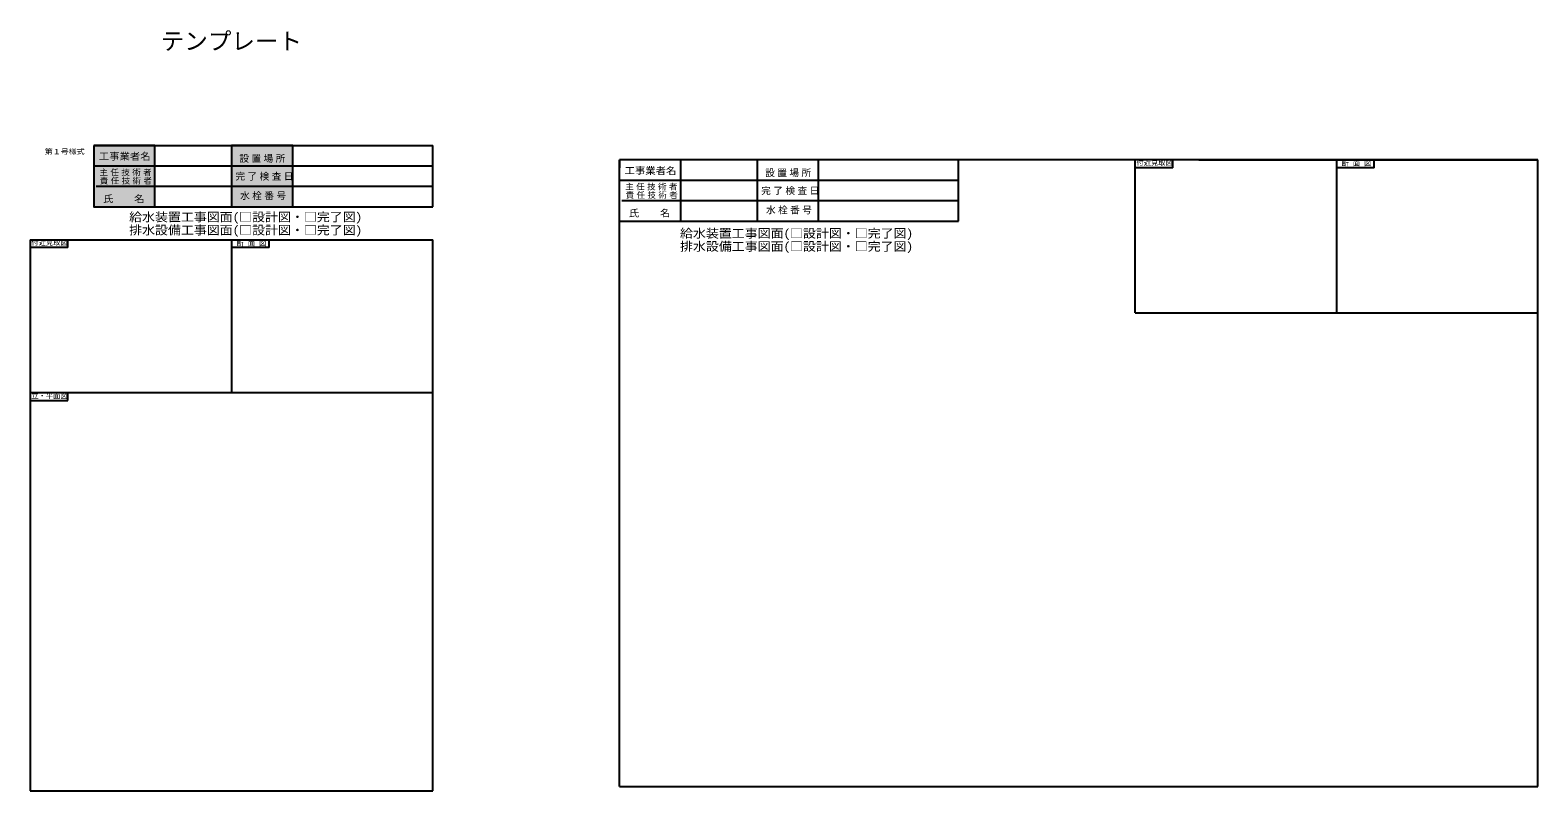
# Model space of a CAD drawing. Units: millimetres on the paper, enlarged 200 times, with parts at other scales. Extents: x 50814 to 180797, y 13681 to 153903.
# Drawn here: x 51566 to 179632, y 89311 to 153903 of the extents above; entities that cross this region are included whole.
import ezdxf
from ezdxf.enums import TextEntityAlignment as Align

# ---------------------------------------------------------------- set-up
doc = ezdxf.new("R2010")
doc.units = ezdxf.units.MM
doc.header["$LTSCALE"] = 200
doc.layers.add('芯', color=7, linetype='Continuous', lineweight=25)
doc.styles.add('ＭＳ 明朝', font='')
doc.styles.get('ＭＳ 明朝').set_extended_font_data('MS Mincho')

msp = doc.modelspace()

# ---------------------------------------------------------------- hatches: boundary and pattern name
at = {"layer": '芯'}
for points in [[(56965.9, 144110.8), (56965.9, 138910.8), (62165.9, 138910.8), (62165.9, 144110.8)], [(68665.9, 144110.8), (68665.9, 138910.8), (73865.9, 138910.8), (73865.9, 144110.8)]]:
    msp.add_hatch(color=9, dxfattribs=at).paths.add_polyline_path(points)

# ---------------------------------------------------------------- linework, layer by layer
for p, q in [((56965.9, 144110.8), (85765.9, 144110.8)), ((56965.9, 144110.8), (56965.9, 138910.8)), ((62165.9, 138910.8), (62165.9, 144110.8)), ((68665.9, 144110.8), (68665.9, 138910.8)), ((73865.9, 138910.8), (73865.9, 144110.8)), ((85765.9, 138910.8), (85765.9, 144110.8)), ((56965.9, 142377.5), (85765.9, 142377.5)), ((101629, 89668.8), (101629, 142892.7)), ((179631.6, 142892.7), (101629, 142892.7)), ((101629, 142892.7), (101629, 142226.1)), ((106829, 137692.7), (106829, 142892.7)), ((113329, 142892.7), (113329, 137692.7)), ((118529, 137692.7), (118529, 142892.7)), ((130429, 137692.7), (130429, 142892.7)), ((145431.6, 129892.7), (145431.6, 142892.7)), ((148631.6, 142226.1), (145431.6, 142226.1)), ((148631.6, 142226.1), (148631.6, 142892.7)), ((150831.6, 142892.7), (179631.6, 142892.7)), ((162531.6, 142892.7), (162531.6, 142587.8)), ((162531.6, 142587.8), (162531.6, 129892.7)), ((165731.6, 142226.1), (162531.6, 142226.1)), ((165731.6, 142226.1), (165731.6, 142892.7)), ((179631.6, 89668.8), (179631.6, 142892.7)), ((179631.6, 137692.7), (179631.6, 142892.7)), ((101644.7, 141159.3), (101629, 141159.3)), ((101629, 141159.3), (130429, 141159.3)), ((57165.9, 140644.1), (85765.9, 140644.1)), ((56965.9, 138910.8), (85765.9, 138910.8)), ((101829, 139426), (130429, 139426)), ((101629, 137692.7), (130429, 137692.7)), ((51565.9, 136110.8), (85765.9, 136110.8)), ((51565.9, 136110.8), (68665.9, 136110.8)), ((51565.9, 136110.8), (51565.9, 89310.8)), ((54765.9, 135444.2), (54765.9, 136110.8)), ((68665.9, 136110.8), (68665.9, 135805.9)), ((68665.9, 135805.9), (68665.9, 123110.8)), ((71865.9, 135444.2), (71865.9, 136110.8)), ((85765.9, 89310.8), (85765.9, 136110.8)), ((54765.9, 135444.2), (51565.9, 135444.2)), ((71865.9, 135444.2), (68665.9, 135444.2)), ((145431.6, 129892.7), (179631.6, 129892.7)), ((85765.9, 123110.8), (51565.9, 123110.8)), ((51565.9, 123110.8), (51565.9, 122444.2)), ((54765.9, 122444.2), (54765.9, 123110.8)), ((51565.9, 122444.2), (54765.9, 122444.2)), ((51565.9, 122444.2), (51765.9, 122444.2)), ((101629, 89668.8), (179631.6, 89668.8)), ((51565.9, 89310.8), (85765.9, 89310.8))]:
    msp.add_line(p, q, dxfattribs=at)
at = {"layer": '芯', "lineweight": 9}
for p, q in [((68665.9, 144110.8), (73865.9, 144110.8)), ((162531.6, 142892.7), (167731.6, 142892.7))]:
    msp.add_line(p, q, dxfattribs=at)
at = {"layer": '芯', "color": 9}
for points in [[(56965.9, 144110.8), (56965.9, 138910.8), (62165.9, 138910.8), (62165.9, 144110.8)], [(68665.9, 144110.8), (68665.9, 138910.8), (73865.9, 138910.8), (73865.9, 144110.8)]]:
    msp.add_lwpolyline(points, close=True, dxfattribs=at)

# ---------------------------------------------------------------- texts
at = {"layer": '芯', "style": 'ＭＳ 明朝'}
for s, height, p in [('テンプレート', 1466, (62661.2, 151802)), ('付近見取図', 439.9, (145534, 142300)), ('断 面 図', 439.9, (162955.5, 142257.5)), ('付近見取図', 439.9, (51668.4, 135518.2)), ('断 面 図', 439.9, (69089.9, 135475.6)), ('立・平面図', 439.9, (51662.2, 122503.3))]:
    msp.add_text(s, height=height, dxfattribs=at).set_placement(p, align=Align.BOTTOM_LEFT)
at = {"layer": '芯', "style": 'ＭＳ 明朝', "width": 1.1}
for s, height, p in [('第１号様式', 439.9, (52806.2, 143238.7)), ('工事業者名', 586.5, (57395.9, 142720.8)), ('工事業者名', 586.5, (102058.9, 141502.6)), ('氏\u3000\u3000名', 586.5, (57759.9, 139111.7)), ('給水装置工事図面(□設計図・□完了図)', 733.1, (59969.9, 137443.8)), ('氏\u3000\u3000名', 586.5, (102422.9, 137893.5)), ('排水設備工事図面(□設計図・□完了図)', 733.1, (59969.9, 136330.2)), ('給水装置工事図面(□設計図・□完了図)', 733.1, (106764.5, 136057.8)), ('排水設備工事図面(□設計図・□完了図)', 733.1, (106764.5, 134944.2))]:
    msp.add_text(s, height=height, dxfattribs=at).set_placement(p, align=Align.BOTTOM_LEFT)
at = {"layer": '芯', "attachment_point": 7, "style": 'ＭＳ 明朝'}
for s, insert, char_height in [('\\T1.29;主任技術者', (57457.2, 141514.3), 513.2), ('\\T1.25;設置場所', (69339.1, 142644), 586.5), ('\\T1.25;設置場所', (114002.1, 141425.8), 586.5), ('\\T1.29;責任技術者', (57484.1, 140799.4), 513.2), ('\\T1.25;完了検査日', (69003.3, 141126.5), 586.5), ('\\T1.29;主任技術者', (102120.3, 140296.1), 513.2), ('\\T1.25;水栓番号', (69406.2, 139488.2), 586.5), ('\\T1.29;責任技術者', (102147.2, 139581.3), 513.2), ('\\T1.25;完了検査日', (113666.4, 139908.4), 586.5), ('\\T1.25;水栓番号', (114069.3, 138270.1), 586.5)]:
    msp.add_mtext(s, dxfattribs=dict(at, insert=insert, char_height=char_height))

doc.saveas('drawing.dxf')
